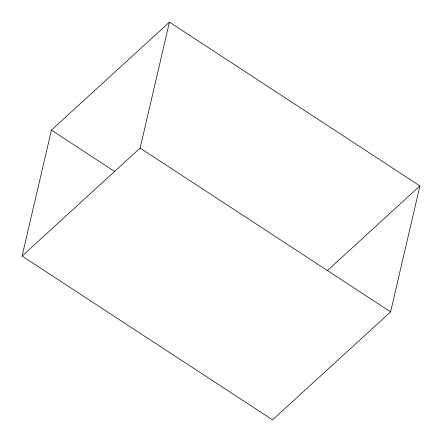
<?xml version="1.0" encoding="UTF-8"?>
<svg xmlns="http://www.w3.org/2000/svg" width="442" height="442" viewBox="0 0 442 442"><rect width="100%" height="100%" fill="white"/><g stroke="black" fill="none" stroke-linecap="round" stroke-linejoin="round"><path stroke-width="0.66" d="M22.1 256.067L51.41 130.125L169.435 22.133L419.9 185.933L390.59 311.875L272.565 419.867L22.1 256.067L140.131 148.076L169.435 22.133M327.307 270.653L419.9 185.933M140.131 148.076L390.59 311.875M51.41 130.125L114.887 171.64"/></g></svg>
